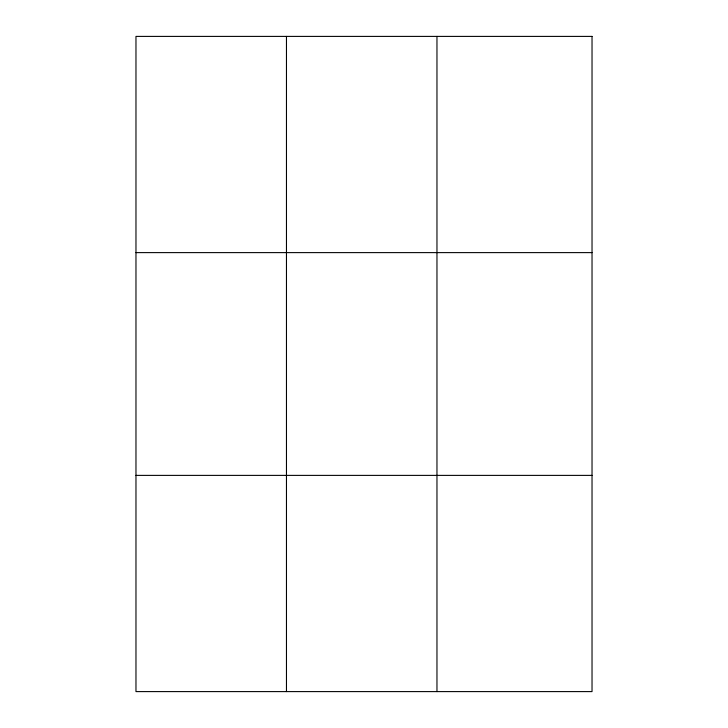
<?xml version="1.0" encoding="UTF-8"?>
<svg xmlns="http://www.w3.org/2000/svg" width="728" height="728" viewBox="0 0 728 728"><rect width="100%" height="100%" fill="white"/><g stroke="black" fill="none" stroke-linecap="round" stroke-linejoin="round"><path stroke-width="1.09" d="M286.468 36.4L286.468 691.6M436.964 36.4L436.964 691.6M135.972 252.616L592.028 252.616M135.972 475.384L592.028 475.384M592.028 36.4L592.028 691.6L135.972 691.6L135.972 36.4L592.028 36.4"/></g></svg>
